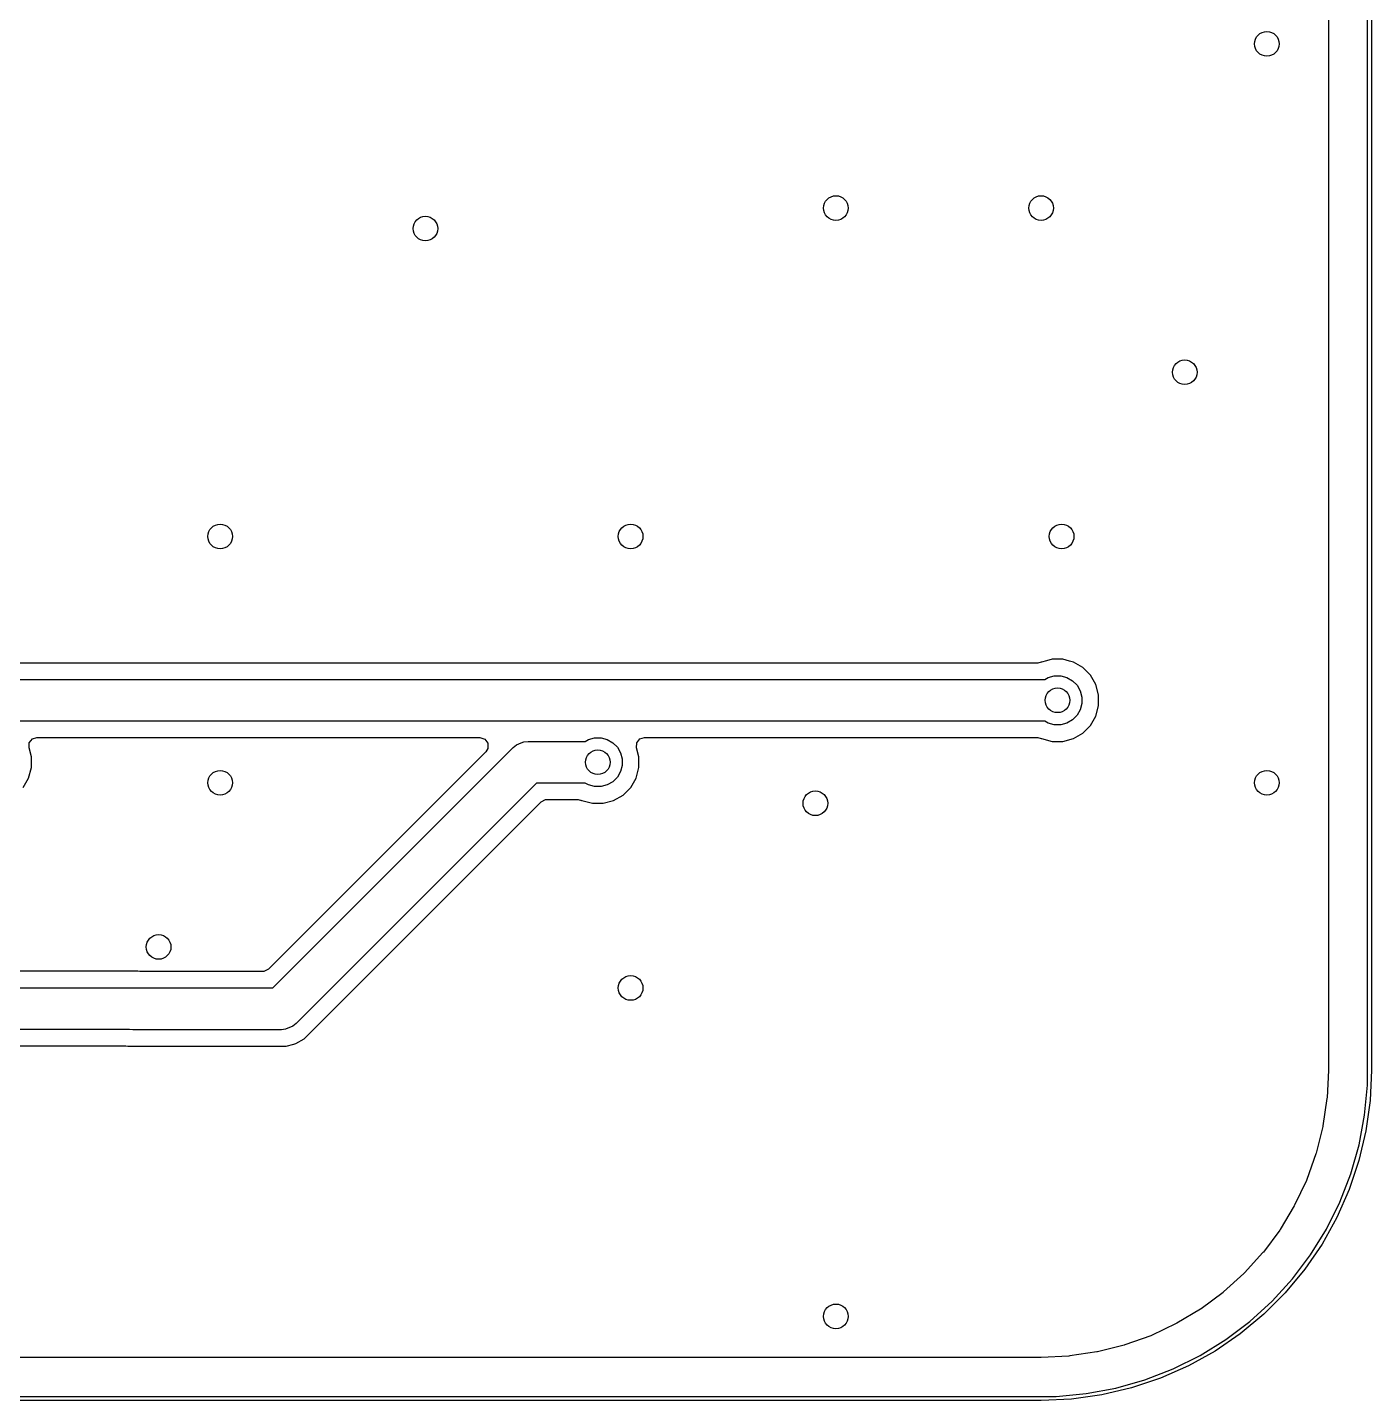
# Model space of a CAD drawing. Header units: inches. Extents: x 0.47 to 2.28, y -2.25 to -0.47.
# Drawn here: x 1.64 to 2.284, y -2.245 to -1.587 of the extents above; entities that cross this region are included whole.
import ezdxf

# ---------------------------------------------------------------- set-up
doc = ezdxf.new("R2010")
doc.units = ezdxf.units.IN
doc.header["$MEASUREMENT"] = 0
doc.layers.add('B.Cu', color=153, linetype='CONTINUOUS', true_color=0x4d7fc4)

msp = doc.modelspace()

# ---------------------------------------------------------------- linework, layer by layer
at = {"layer": 'B.Cu', "linetype": 'CONTINUOUS'}
for p, q in [((2.26376, -0.63002), (2.26376, -2.08652)), ((2.28248, -2.08661), (2.28248, -0.62992)), ((2.28445, -0.62992), (2.28445, -2.08661)), ((2.13126, -1.88959), (2.12864, -1.89029)), ((2.13645, -1.88959), (2.13126, -1.88959)), ((2.13963, -1.89044), (2.13645, -1.88959)), ((2.12439, -1.8914), (1.31596, -1.8914)), ((2.12599, -1.89097), (2.12439, -1.8914)), ((2.12601, -1.89103), (2.12599, -1.89097)), ((2.12625, -1.89093), (2.12601, -1.89103)), ((2.12864, -1.89029), (2.12625, -1.89093)), ((2.14146, -1.89093), (2.13963, -1.89044)), ((2.14596, -1.89352), (2.14146, -1.89093)), ((2.14146, -1.89093), (2.14146, -1.89093)), ((2.14963, -1.89719), (2.14596, -1.89352)), ((2.14596, -1.89352), (2.14596, -1.89352)), ((1.30266, -1.89929), (2.12776, -1.89929)), ((2.12776, -1.89929), (2.12934, -1.89838)), ((2.12934, -1.89838), (2.13232, -1.89758)), ((2.13232, -1.89758), (2.1354, -1.89758)), ((2.1354, -1.89758), (2.13838, -1.89838)), ((2.13838, -1.89838), (2.14105, -1.89992)), ((2.14105, -1.89992), (2.14323, -1.9021)), ((2.14323, -1.9021), (2.14477, -1.90477)), ((2.15222, -1.90169), (2.14963, -1.89719)), ((2.15356, -1.9067), (2.15222, -1.90169)), ((2.14477, -1.90477), (2.14557, -1.90775)), ((2.14557, -1.90775), (2.14557, -1.91083)), ((2.15356, -1.91189), (2.15356, -1.9067)), ((2.14477, -1.91381), (2.14323, -1.91648)), ((2.14557, -1.91083), (2.14477, -1.91381)), ((2.15222, -1.9169), (2.15356, -1.91189)), ((2.12776, -1.91929), (1.30681, -1.91929)), ((2.12934, -1.9202), (2.12776, -1.91929)), ((2.13232, -1.921), (2.12934, -1.9202)), ((2.1354, -1.921), (2.13232, -1.921)), ((2.13838, -1.9202), (2.1354, -1.921)), ((2.14105, -1.91866), (2.13838, -1.9202)), ((2.14323, -1.91648), (2.14105, -1.91866)), ((2.14596, -1.92506), (2.14963, -1.92139)), ((2.14963, -1.92139), (2.15222, -1.9169)), ((1.64075, -1.92971), (1.64228, -1.92782)), ((1.64228, -1.92782), (1.64443, -1.92719)), ((1.64443, -1.92719), (1.85689, -1.92719)), ((1.85689, -1.92719), (1.85921, -1.92794)), ((1.85921, -1.92794), (1.86064, -1.92991)), ((1.87665, -1.92971), (1.87797, -1.92917)), ((1.87797, -1.92917), (1.87992, -1.92898)), ((1.87797, -1.92917), (1.87797, -1.92917)), ((1.87992, -1.92898), (1.90729, -1.92898)), ((1.90729, -1.92898), (1.90887, -1.92806)), ((1.90887, -1.92806), (1.91184, -1.92727)), ((1.91184, -1.92727), (1.91493, -1.92727)), ((1.91493, -1.92727), (1.91791, -1.92806)), ((1.91791, -1.92806), (1.92058, -1.92961)), ((1.93208, -1.92971), (1.93362, -1.92782)), ((1.93362, -1.92782), (1.93576, -1.92719)), ((1.93576, -1.92719), (2.12439, -1.92719)), ((2.12439, -1.92719), (2.12599, -1.92761)), ((2.12599, -1.92761), (2.12601, -1.92755)), ((2.12601, -1.92755), (2.12625, -1.92765)), ((2.12625, -1.92765), (2.12625, -1.92765)), ((2.12625, -1.92765), (2.13126, -1.929)), ((2.13126, -1.929), (2.13126, -1.929)), ((2.13126, -1.929), (2.13645, -1.929)), ((2.13645, -1.929), (2.14146, -1.92765)), ((2.13645, -1.929), (2.13645, -1.929)), ((2.14146, -1.92765), (2.14596, -1.92506)), ((1.64062, -1.93215), (1.64075, -1.92971)), ((1.64175, -1.93638), (1.64062, -1.93215)), ((1.85968, -1.93392), (1.7554, -2.0382)), ((1.75751, -2.04724), (1.87285, -1.93191)), ((1.86064, -1.93235), (1.85968, -1.93392)), ((1.86064, -1.92991), (1.86064, -1.93235)), ((1.87285, -1.93191), (1.87437, -1.93066)), ((1.87437, -1.93066), (1.87665, -1.92971)), ((1.87437, -1.93066), (1.87437, -1.93066)), ((1.92058, -1.92961), (1.92276, -1.93179)), ((1.92276, -1.93179), (1.9243, -1.93446)), ((1.9243, -1.93446), (1.9251, -1.93743)), ((1.93196, -1.93215), (1.93208, -1.92971)), ((1.93309, -1.93638), (1.93196, -1.93215)), ((1.64041, -1.94658), (1.64175, -1.94157)), ((1.64175, -1.94157), (1.64175, -1.93638)), ((1.9251, -1.94052), (1.9243, -1.9435)), ((1.9251, -1.93743), (1.9251, -1.94052)), ((1.93175, -1.94658), (1.93309, -1.94157)), ((1.93309, -1.94157), (1.93309, -1.93638)), ((1.63781, -1.95108), (1.64041, -1.94658)), ((1.88406, -1.94898), (1.76872, -2.06432)), ((1.90729, -1.94898), (1.88406, -1.94898)), ((1.90887, -1.94989), (1.90729, -1.94898)), ((1.92058, -1.94835), (1.91791, -1.94989)), ((1.92276, -1.94617), (1.92058, -1.94835)), ((1.9243, -1.9435), (1.92276, -1.94617)), ((1.92915, -1.95108), (1.93175, -1.94658)), ((1.91184, -1.95069), (1.90887, -1.94989)), ((1.91493, -1.95069), (1.91184, -1.95069)), ((1.91791, -1.94989), (1.91493, -1.95069)), ((1.92099, -1.95734), (1.92548, -1.95474)), ((1.92548, -1.95474), (1.92915, -1.95108)), ((1.77597, -2.06823), (1.88618, -1.95802)), ((1.88618, -1.95802), (1.88835, -1.95692)), ((1.88835, -1.95692), (1.88897, -1.95687)), ((1.88897, -1.95687), (1.90391, -1.95687)), ((1.90391, -1.95687), (1.90552, -1.9573)), ((1.90552, -1.9573), (1.90554, -1.95724)), ((1.90554, -1.95724), (1.90578, -1.95734)), ((1.90578, -1.95734), (1.90578, -1.95734)), ((1.90578, -1.95734), (1.91079, -1.95868)), ((1.91079, -1.95868), (1.91079, -1.95868)), ((1.91079, -1.95868), (1.91598, -1.95868)), ((1.91598, -1.95868), (1.92099, -1.95734)), ((1.91598, -1.95868), (1.91598, -1.95868)), ((1.6877, -2.03919), (1.51925, -2.03919)), ((1.68771, -2.03919), (1.6877, -2.03919)), ((1.68795, -2.03919), (1.68771, -2.03919)), ((1.69266, -2.03919), (1.68795, -2.03919)), ((1.69274, -2.03922), (1.69266, -2.03919)), ((1.69266, -2.03919), (1.69266, -2.03919)), ((1.69377, -2.03935), (1.69274, -2.03922)), ((1.75261, -2.03935), (1.69377, -2.03935)), ((1.75323, -2.0393), (1.75261, -2.03935)), ((1.7554, -2.0382), (1.75323, -2.0393)), ((1.12483, -2.04709), (1.6903, -2.04709)), ((1.6903, -2.04709), (1.6919, -2.04724)), ((1.6919, -2.04724), (1.75751, -2.04724)), ((1.68886, -2.06709), (1.12069, -2.06709)), ((1.69046, -2.06724), (1.68886, -2.06709)), ((1.76165, -2.06724), (1.69046, -2.06724)), ((1.7636, -2.06705), (1.76165, -2.06724)), ((1.76721, -2.06556), (1.7636, -2.06705)), ((1.76872, -2.06432), (1.76721, -2.06556)), ((1.76721, -2.06556), (1.76721, -2.06556)), ((1.7676, -2.07418), (1.76856, -2.07392)), ((1.76856, -2.07392), (1.77264, -2.07156)), ((1.77264, -2.07156), (1.77597, -2.06823)), ((1.77597, -2.06823), (1.77597, -2.06823)), ((1.12329, -2.07498), (1.687, -2.07498)), ((1.687, -2.07498), (1.68802, -2.07511)), ((1.68802, -2.07511), (1.6881, -2.07514)), ((1.6881, -2.07514), (1.6881, -2.07514)), ((1.6881, -2.07514), (1.69306, -2.07514)), ((1.69306, -2.07514), (1.69306, -2.07514)), ((1.69306, -2.07514), (1.75906, -2.07514)), ((1.75906, -2.07514), (1.75906, -2.07514)), ((1.75906, -2.07514), (1.7593, -2.07514)), ((1.7593, -2.07514), (1.76401, -2.07514)), ((1.76401, -2.07514), (1.7676, -2.07418)), ((1.76401, -2.07514), (1.76401, -2.07514)), ((2.26376, -2.08671), (2.26311, -2.09992)), ((2.26376, -2.08652), (2.26376, -2.08671)), ((2.28248, -2.09385), (2.28248, -2.08661)), ((2.28445, -2.08661), (2.28377, -2.10124)), ((2.28115, -2.10826), (2.28248, -2.09385)), ((2.26307, -2.10031), (2.26114, -2.1133)), ((2.26311, -2.09992), (2.26307, -2.10031)), ((2.28377, -2.10124), (2.28175, -2.11573)), ((2.26114, -2.1133), (2.26107, -2.11368)), ((2.27849, -2.12248), (2.28115, -2.10826)), ((2.26107, -2.11368), (2.25787, -2.12642)), ((2.28175, -2.11573), (2.2784, -2.12998)), ((2.25776, -2.12679), (2.25334, -2.13916)), ((2.25787, -2.12642), (2.25776, -2.12679)), ((2.27453, -2.1364), (2.27849, -2.12248)), ((2.2784, -2.12998), (2.27375, -2.14386)), ((2.25319, -2.13951), (2.24757, -2.15139)), ((2.25334, -2.13916), (2.25319, -2.13951)), ((2.2693, -2.14989), (2.27453, -2.1364)), ((2.27375, -2.14386), (2.26784, -2.15725)), ((2.24739, -2.15173), (2.24064, -2.16299)), ((2.24757, -2.15139), (2.24739, -2.15173)), ((2.26285, -2.16285), (2.2693, -2.14989)), ((2.26784, -2.15725), (2.26071, -2.17003)), ((2.24042, -2.16331), (2.2326, -2.17386)), ((2.24064, -2.16299), (2.24042, -2.16331)), ((2.25523, -2.17515), (2.26285, -2.16285)), ((2.26071, -2.17003), (2.25244, -2.18211)), ((2.23236, -2.17416), (2.22354, -2.18389)), ((2.2326, -2.17386), (2.23236, -2.17416)), ((2.24651, -2.1867), (2.25523, -2.17515)), ((2.22326, -2.18417), (2.21353, -2.19299)), ((2.22354, -2.18389), (2.22326, -2.18417)), ((2.25244, -2.18211), (2.24309, -2.19337)), ((2.23676, -2.19739), (2.24651, -2.1867)), ((2.21323, -2.19323), (2.20268, -2.20105)), ((2.21353, -2.19299), (2.21323, -2.19323)), ((2.22607, -2.20714), (2.23676, -2.19739)), ((2.24309, -2.19337), (2.23274, -2.20372)), ((2.20236, -2.20127), (2.1911, -2.20802)), ((2.20268, -2.20105), (2.20236, -2.20127)), ((2.23274, -2.20372), (2.22148, -2.21307)), ((2.19076, -2.2082), (2.17888, -2.21382)), ((2.1911, -2.20802), (2.19076, -2.2082)), ((2.21452, -2.21586), (2.22607, -2.20714)), ((2.16579, -2.2185), (2.15305, -2.2217)), ((2.16616, -2.21839), (2.16579, -2.2185)), ((2.17853, -2.21397), (2.16616, -2.21839)), ((2.17888, -2.21382), (2.17853, -2.21397)), ((2.20222, -2.22348), (2.21452, -2.21586)), ((2.22148, -2.21307), (2.20941, -2.22134)), ((2.12589, -2.22439), (0.63002, -2.22439)), ((2.12608, -2.22438), (2.12589, -2.22439)), ((2.1393, -2.22374), (2.12608, -2.22438)), ((2.13968, -2.2237), (2.1393, -2.22374)), ((2.15267, -2.22177), (2.13968, -2.2237)), ((2.15305, -2.2217), (2.15267, -2.22177)), ((2.18926, -2.22993), (2.20222, -2.22348)), ((2.20941, -2.22134), (2.19662, -2.22847)), ((2.17577, -2.23516), (2.18926, -2.22993)), ((2.19662, -2.22847), (2.18323, -2.23438)), ((2.16185, -2.23912), (2.17577, -2.23516)), ((2.18323, -2.23438), (2.16935, -2.23903)), ((0.62992, -2.24311), (2.12598, -2.24311)), ((2.12598, -2.24508), (0.62992, -2.24508)), ((2.12598, -2.24311), (2.13322, -2.24311)), ((2.14061, -2.2444), (2.12598, -2.24508)), ((2.13322, -2.24311), (2.14763, -2.24178)), ((2.1551, -2.24238), (2.14061, -2.2444)), ((2.14763, -2.24178), (2.16185, -2.23912)), ((2.16935, -2.23903), (2.1551, -2.24238))]:
    msp.add_line(p, q, dxfattribs=at)
at = {"layer": 'B.Cu'}
for centre in [(2.23425, -1.59449), (2.02756, -1.67323), (2.12598, -1.67323), (1.83071, -1.68307), (2.19488, -1.75197), (1.73228, -1.83071), (1.92913, -1.83071), (2.13583, -1.83071), (2.13386, -1.90929), (1.91339, -1.93898), (1.73228, -1.94882), (2.23425, -1.94882), (2.01772, -1.95866), (1.70276, -2.02756), (1.92913, -2.04724), (2.02756, -2.20472)]:
    msp.add_circle(centre, 0.00591, dxfattribs=at)

doc.saveas('drawing.dxf')
